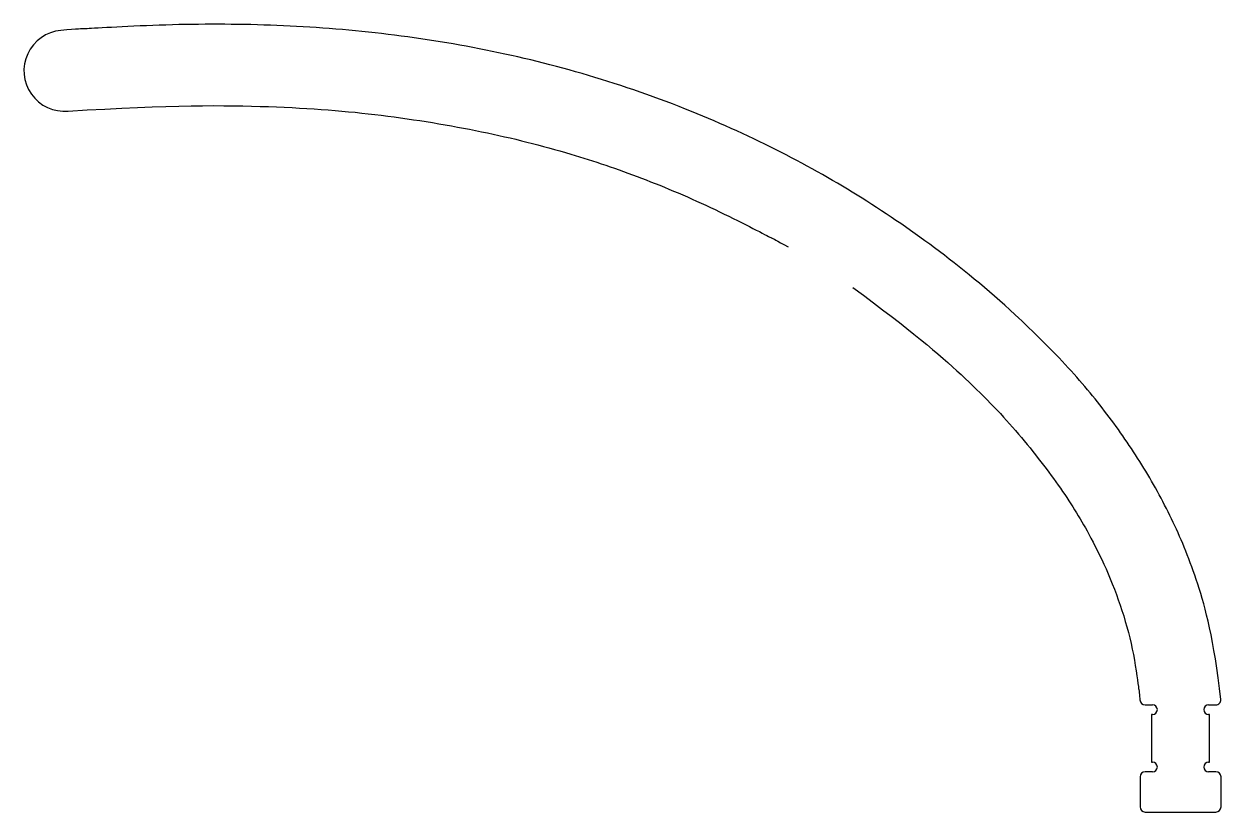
# Model space of a CAD drawing. Header units: millimetres. Extents: x -278 to 10, y 0 to 190.
import ezdxf

# ---------------------------------------------------------------- set-up
doc = ezdxf.new("R2010")
doc.units = ezdxf.units.MM

msp = doc.modelspace()

# ---------------------------------------------------------------- linework, layer by layer
at = {"color": 7, "linetype": 'Continuous'}
for p, q in [((-8.54, 25.81), (-6.75, 25.81)), ((-6.75, 23.5), (-7, 23.5)), ((-7, 23.5), (-7, 12)), ((6.75, 25.81), (8.47, 25.81)), ((7, 23.5), (6.75, 23.5)), ((7, 12), (7, 23.5)), ((-7, 12), (-6.75, 12)), ((6.75, 12), (7, 12)), ((-6.75, 9.69), (-8.5, 9.69)), ((8.5, 9.69), (6.75, 9.69)), ((-9.75, 8.44), (-9.75, 1.25)), ((9.75, 1.25), (9.75, 8.44)), ((-8.5, 0), (8.5, 0))]:
    msp.add_line(p, q, dxfattribs=at)
at = {"color": 7, "linetype": 'Continuous', "flags": 128}
msp.add_lwpolyline([(0, 0), (0, 0)], dxfattribs=at)
at = {"color": 7, "linetype": 'Continuous'}
for centre, radius, start, end in [((-268.7, 178.45), 9.75, 95.2244, 275.2244), ((-8.54, 27.06), 1.25, 182.2157, 270), ((8.47, 27.06), 1.25, 270, 1.7297), ((-6.75, 24.66), 1.16, 270, 90), ((6.75, 24.66), 1.16, 90, 270), ((-6.75, 10.84), 1.16, 270, 90), ((6.75, 10.84), 1.16, 90, 270), ((-8.5, 8.44), 1.25, 90, 180), ((8.5, 8.44), 1.25, 360, 90), ((-8.5, 1.25), 1.25, 180, 270), ((8.5, 1.25), 1.25, 270, 360)]:
    msp.add_arc(centre, radius, start, end, dxfattribs=at)
for points, knots in [([(9.71, 27.1), (7.99, 41.87), (4.12, 56.12), (-1.54, 69.91), (-8.65, 82.94), (-16.96, 95.17), (-26.37, 106.65), (-42.17, 122.38), (-59.34, 136.31), (-77.67, 148.74), (-97.09, 159.68), (-120.18, 170.07), (-144.11, 178.18), (-168.83, 184.11), (-193.89, 187.89), (-219.04, 189.7), (-244.28, 189.73), (-269.59, 188.16), (-261.16, 188.79), (-269.59, 188.16)], [0, 0, 0, 0, 0.041903, 0.083483, 0.125465, 0.16728, 0.208918, 0.250745, 0.313522, 0.375822, 0.438208, 0.500984, 0.5723, 0.643467, 0.715075, 0.786463, 0.857492, 0.928572, 1, 1, 1, 1]), ([(-267.81, 168.74), (-242.67, 170.27), (-217.48, 170.12), (-192.4, 168.09), (-167.56, 163.95), (-148.51, 159.15), (-129.97, 152.94), (-111.96, 145.27), (-94.5, 136.09), (-100.27, 139.25), (-94.5, 136.09)], [0, 0, 0, 0, 0.140533, 0.281099, 0.421518, 0.562001, 0.671606, 0.780691, 0.889914, 1, 1, 1, 1]), ([(-78.91, 126.29), (-64.8, 115.93), (-51.6, 104.58), (-39.49, 92.04), (-28.74, 78.12), (-22.91, 68.74), (-17.91, 58.86), (-13.91, 48.58), (-11.12, 37.98), (-9.79, 27.01), (-10.12, 30.69), (-9.79, 27.01)], [0, 0, 0, 0, 0.139908, 0.27907, 0.418427, 0.559077, 0.647333, 0.735826, 0.824071, 0.91167, 1, 1, 1, 1])]:
    msp.add_open_spline(points, degree=3, knots=knots, dxfattribs=at)

doc.saveas('drawing.dxf')
